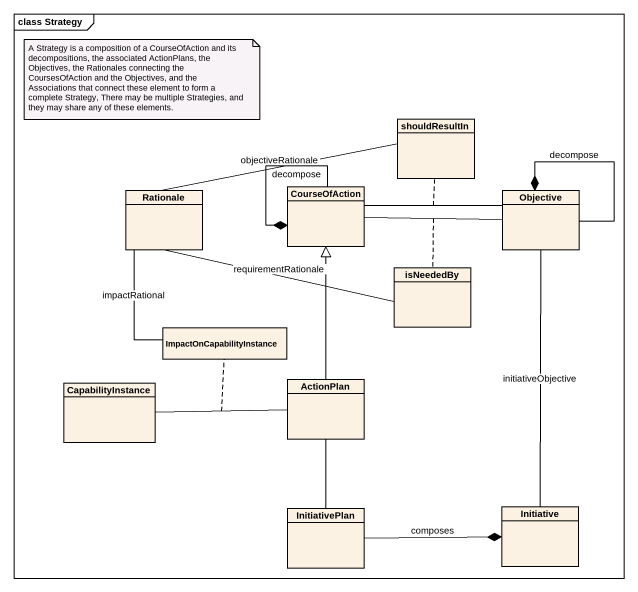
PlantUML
@startuml
mainframe class Strategy
hide circle
hide empty members
class shouldResultIn
class Rationale
class CourseOfAction
class Objective
class isNeededBy
class ImpactOnCapabilityInstance
class CapabilityInstance
class ActionPlan
class InitiativePlan
class Initiative
Rationale -right- shouldResultIn : objectiveRationale
Rationale -right- isNeededBy : requirementRationale
Rationale -- ImpactOnCapabilityInstance : impactRational
CourseOfAction --* CourseOfAction : decompose
CourseOfAction -right- Objective
(CourseOfAction, Objective) .. shouldResultIn
Objective -left- CourseOfAction
(Objective, CourseOfAction) .. isNeededBy
Objective --* Objective : decompose
ActionPlan -up-|> CourseOfAction
ActionPlan -left- CapabilityInstance
(ActionPlan, CapabilityInstance) .. ImpactOnCapabilityInstance
InitiativePlan -up- ActionPlan
InitiativePlan -right-* Initiative : composes
Initiative -up- Objective : initiativeObjective
note as N1
  A Strategy is a composition of a CourseOfAction and its decompositions, the associated ActionPlans, the Objectives, the Rationales connecting the CoursesOfAction and the Objectives, and the Associations that connect these element to form a complete Strategy, There may be multiple Strategies, and they may share any of these elements.
end note
@enduml
